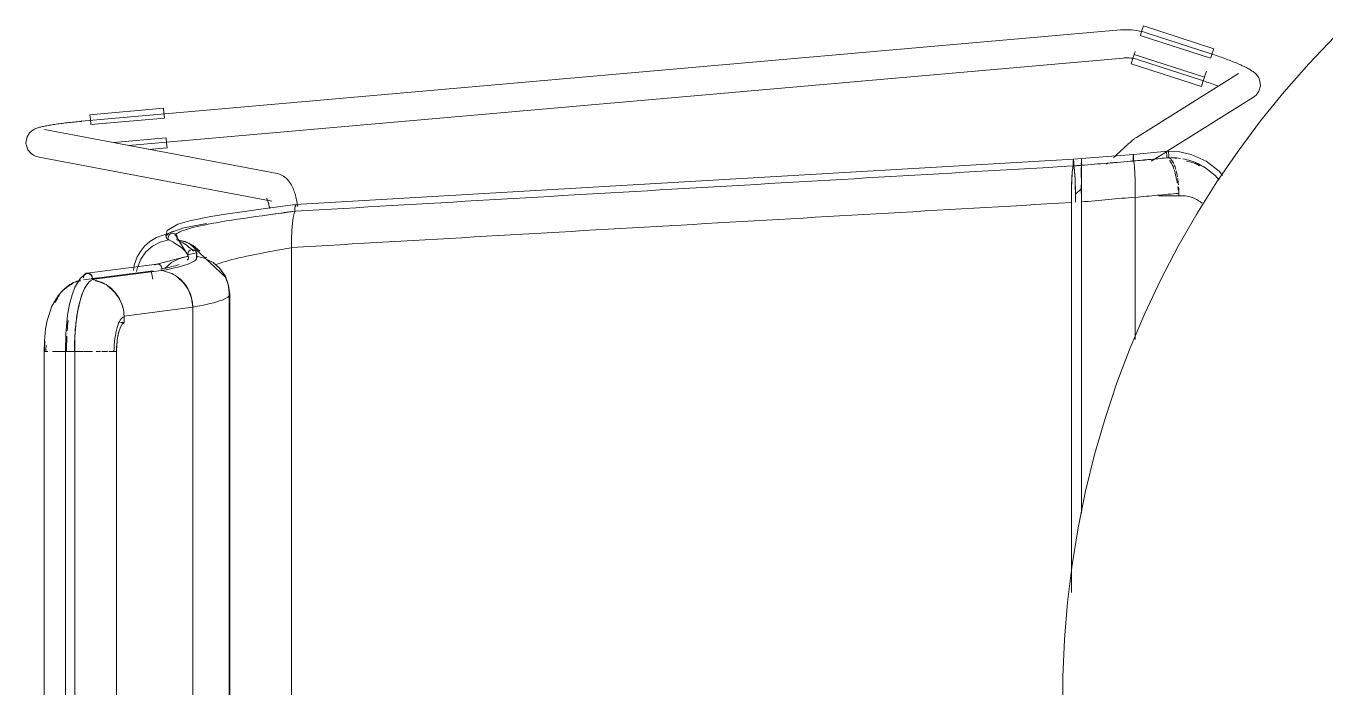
# Model space of a CAD drawing. Header units: millimetres. Extents: x 155927 to 326028, y -36033 to 97293.
# Drawn here: x 166238 to 166792, y 12309 to 12591 of the extents above; entities that cross this region are included whole.
import ezdxf

# ---------------------------------------------------------------- set-up
doc = ezdxf.new("R2010")
doc.units = ezdxf.units.MM
doc.header["$MEASUREMENT"] = 0
doc.layers.add('I-FURN', color=8, linetype='CONTINUOUS', lineweight=9)

msp = doc.modelspace()

# ---------------------------------------------------------------- linework, layer by layer
at = {"layer": 'I-FURN'}
for p, q in [((166714.15, 12589.47), (166714.78, 12591.42)), ((166714.78, 12591.42), (166744.79, 12581.73)), ((166705.1, 12589.71), (166261.78, 12550.76)), ((166705.14, 12589.71), (166705.1, 12589.71)), ((166706.28, 12589.79), (166705.14, 12589.71)), ((166707.42, 12589.82), (166706.28, 12589.79)), ((166708.57, 12589.8), (166707.42, 12589.82)), ((166709.71, 12589.74), (166708.57, 12589.8)), ((166710.84, 12589.63), (166709.71, 12589.74)), ((166711.97, 12589.48), (166710.84, 12589.63)), ((166713.1, 12589.28), (166711.97, 12589.48)), ((166714.22, 12589.04), (166713.1, 12589.28)), ((166713.48, 12587.38), (166743.48, 12577.69)), ((166713.51, 12587.5), (166714.15, 12589.47)), ((166715.32, 12588.75), (166714.22, 12589.04)), ((166716.41, 12588.42), (166715.32, 12588.75)), ((166743.23, 12579.71), (166716.41, 12588.42)), ((166796.47, 12586.92), (166785.43, 12575.34)), ((166710.9, 12579.41), (166711.28, 12580.57)), ((166744.79, 12581.73), (166744.16, 12579.78)), ((166281.8, 12540.47), (166706.15, 12577.75)), ((166706.15, 12577.76), (166706.81, 12577.8)), ((166706.81, 12577.8), (166707.47, 12577.82)), ((166707.47, 12577.82), (166708.13, 12577.81)), ((166708.13, 12577.81), (166708.79, 12577.78)), ((166708.79, 12577.78), (166709.45, 12577.71)), ((166709.45, 12577.71), (166710.11, 12577.63)), ((166709.57, 12575.27), (166710.2, 12577.22)), ((166709.57, 12575.27), (166739.57, 12565.58)), ((166710.11, 12577.63), (166710.76, 12577.51)), ((166710.2, 12577.22), (166710.83, 12579.19)), ((166710.76, 12577.51), (166711.41, 12577.37)), ((166740.88, 12569.62), (166710.87, 12579.31)), ((166711.41, 12577.37), (166712.05, 12577.21)), ((166712.05, 12577.21), (166712.68, 12577.02)), ((166712.68, 12577.02), (166712.71, 12577.01)), ((166712.71, 12577.01), (166739.52, 12568.3)), ((166743.69, 12579.56), (166743.23, 12579.71)), ((166744.16, 12579.78), (166743.52, 12577.81)), ((166744.43, 12579.32), (166743.69, 12579.56)), ((166745.16, 12579.07), (166744.43, 12579.32)), ((166745.9, 12578.82), (166745.16, 12579.07)), ((166746.63, 12578.57), (166745.9, 12578.82)), ((166747.35, 12578.32), (166746.63, 12578.57)), ((166748.06, 12578.06), (166747.35, 12578.32)), ((166748.77, 12577.81), (166748.06, 12578.06)), ((166749.47, 12577.56), (166748.77, 12577.81)), ((166750.16, 12577.3), (166749.47, 12577.56)), ((166750.84, 12577.05), (166750.16, 12577.3)), ((166751.5, 12576.79), (166750.84, 12577.05)), ((166752.15, 12576.54), (166751.5, 12576.79)), ((166752.79, 12576.29), (166752.15, 12576.54)), ((166753.42, 12576.04), (166752.79, 12576.29)), ((166754.03, 12575.79), (166753.42, 12576.04)), ((166754.63, 12575.54), (166754.03, 12575.79)), ((166755.2, 12575.29), (166754.63, 12575.54)), ((166755.77, 12575.05), (166755.2, 12575.29)), ((166756.31, 12574.81), (166755.77, 12575.05)), ((166756.84, 12574.57), (166756.31, 12574.81)), ((166757.35, 12574.34), (166756.84, 12574.57)), ((166785.43, 12575.34), (166774.86, 12563.33)), ((166755.38, 12571.22), (166711.8, 12543.91)), ((166740.84, 12569.5), (166740.2, 12567.53)), ((166740.91, 12569.72), (166741.71, 12572.2)), ((166757.84, 12574.11), (166757.35, 12574.34)), ((166758.31, 12573.87), (166757.84, 12574.11)), ((166758.77, 12573.65), (166758.31, 12573.87)), ((166759.21, 12573.42), (166758.77, 12573.65)), ((166759.64, 12573.19), (166759.21, 12573.42)), ((166760.05, 12572.96), (166759.64, 12573.19)), ((166760.45, 12572.72), (166760.05, 12572.96)), ((166760.84, 12572.48), (166760.45, 12572.72)), ((166761.22, 12572.22), (166760.84, 12572.48)), ((166761.61, 12571.95), (166761.22, 12572.22)), ((166762.02, 12571.63), (166761.61, 12571.95)), ((166762.44, 12571.26), (166762.02, 12571.63)), ((166762.91, 12570.8), (166762.44, 12571.26)), ((166763.43, 12570.17), (166762.91, 12570.8)), ((166763.99, 12569.26), (166763.43, 12570.17)), ((166764.52, 12567.88), (166763.99, 12569.26)), ((166739.85, 12568.19), (166739.52, 12568.3)), ((166740.2, 12567.53), (166739.57, 12565.58)), ((166740.54, 12567.96), (166739.85, 12568.19)), ((166741.23, 12567.73), (166740.54, 12567.96)), ((166741.92, 12567.5), (166741.23, 12567.73)), ((166742.6, 12567.27), (166741.92, 12567.5)), ((166743.27, 12567.03), (166742.6, 12567.27)), ((166743.94, 12566.8), (166743.27, 12567.03)), ((166744.59, 12566.56), (166743.94, 12566.8)), ((166745.24, 12566.32), (166744.59, 12566.56)), ((166745.88, 12566.09), (166745.24, 12566.32)), ((166746.5, 12565.86), (166745.88, 12566.09)), ((166762.88, 12561.94), (166764.1, 12563.68)), ((166764.1, 12563.68), (166764.69, 12565.9)), ((166764.69, 12565.9), (166764.52, 12567.88)), ((166724.99, 12538.02), (166761.76, 12561.05)), ((166762.88, 12561.94), (166761.76, 12561.05)), ((166774.86, 12563.33), (166764.78, 12550.91)), ((166265.38, 12553.57), (166296.79, 12556.33)), ((166265.56, 12551.53), (166265.38, 12553.57)), ((166296.79, 12556.33), (166296.97, 12554.29)), ((166296.97, 12554.29), (166297.15, 12552.23)), ((166240.53, 12546.65), (166241.24, 12547.13)), ((166241.24, 12547.13), (166241.8, 12547.43)), ((166241.8, 12547.43), (166242.27, 12547.65)), ((166242.27, 12547.65), (166242.7, 12547.81)), ((166242.7, 12547.81), (166243.1, 12547.96)), ((166243.1, 12547.96), (166243.5, 12548.08)), ((166243.5, 12548.08), (166243.89, 12548.2)), ((166243.89, 12548.2), (166244.3, 12548.3)), ((166244.3, 12548.3), (166244.71, 12548.41)), ((166244.71, 12548.41), (166245.14, 12548.51)), ((166245.14, 12548.51), (166245.58, 12548.61)), ((166245.58, 12548.61), (166246.04, 12548.7)), ((166345.22, 12528.47), (166245.93, 12547.28)), ((166246.04, 12548.7), (166246.52, 12548.8)), ((166246.52, 12548.8), (166247.01, 12548.89)), ((166247.01, 12548.89), (166247.53, 12548.99)), ((166247.53, 12548.99), (166248.06, 12549.08)), ((166248.06, 12549.08), (166248.61, 12549.17)), ((166248.61, 12549.17), (166249.18, 12549.27)), ((166249.18, 12549.27), (166249.77, 12549.36)), ((166249.77, 12549.36), (166250.37, 12549.45)), ((166250.37, 12549.45), (166250.99, 12549.54)), ((166250.99, 12549.54), (166251.62, 12549.63)), ((166251.62, 12549.63), (166252.27, 12549.72)), ((166252.27, 12549.72), (166252.94, 12549.81)), ((166252.94, 12549.81), (166253.61, 12549.89)), ((166253.61, 12549.89), (166254.3, 12549.98)), ((166254.3, 12549.98), (166255, 12550.06)), ((166255, 12550.06), (166255.71, 12550.15)), ((166255.71, 12550.15), (166256.43, 12550.23)), ((166256.43, 12550.23), (166257.15, 12550.31)), ((166257.15, 12550.31), (166257.88, 12550.39)), ((166257.88, 12550.39), (166258.62, 12550.46)), ((166258.62, 12550.46), (166259.37, 12550.54)), ((166259.37, 12550.54), (166260.12, 12550.61)), ((166260.12, 12550.61), (166260.87, 12550.68)), ((166260.87, 12550.68), (166261.62, 12550.75)), ((166261.62, 12550.75), (166261.78, 12550.76)), ((166265.74, 12549.47), (166265.56, 12551.53)), ((166265.75, 12549.34), (166297.17, 12552.1)), ((166764.78, 12550.91), (166755.2, 12538.09)), ((166238.1, 12541.38), (166238.58, 12544.14)), ((166238.93, 12538.63), (166238.1, 12541.38)), ((166238.58, 12544.14), (166239.62, 12545.79)), ((166239.62, 12545.79), (166240.53, 12546.65)), ((166297.91, 12543.65), (166275.55, 12541.69)), ((166297.92, 12543.53), (166298.1, 12541.47)), ((166298.1, 12541.47), (166298.28, 12539.42)), ((166708.67, 12541.38), (166708.35, 12541.09)), ((166708.98, 12541.65), (166708.67, 12541.38)), ((166709.28, 12541.91), (166708.98, 12541.65)), ((166709.56, 12542.15), (166709.28, 12541.91)), ((166709.82, 12542.38), (166709.56, 12542.15)), ((166710.07, 12542.6), (166709.82, 12542.38)), ((166710.31, 12542.8), (166710.07, 12542.6)), ((166710.55, 12542.99), (166710.31, 12542.8)), ((166710.77, 12543.17), (166710.55, 12542.99)), ((166710.99, 12543.34), (166710.77, 12543.17)), ((166711.22, 12543.52), (166710.99, 12543.34)), ((166711.48, 12543.7), (166711.22, 12543.52)), ((166711.8, 12543.91), (166711.48, 12543.7)), ((166238.93, 12538.63), (166240.26, 12537.05)), ((166240.26, 12537.05), (166241.34, 12536.3)), ((166241.34, 12536.3), (166242.14, 12535.93)), ((166242.14, 12535.93), (166242.76, 12535.71)), ((166242.76, 12535.71), (166243.28, 12535.58)), ((166290.38, 12538.73), (166298.28, 12539.42)), ((166688.33, 12534.84), (166710.53, 12536.66)), ((166702.55, 12535.75), (166702.06, 12535.29)), ((166703.02, 12536.2), (166702.55, 12535.75)), ((166703.49, 12536.64), (166703.02, 12536.2)), ((166703.96, 12537.07), (166703.49, 12536.64)), ((166704.41, 12537.49), (166703.96, 12537.07)), ((166704.85, 12537.9), (166704.41, 12537.49)), ((166705.29, 12538.31), (166704.85, 12537.9)), ((166705.71, 12538.7), (166705.29, 12538.31)), ((166706.13, 12539.08), (166705.71, 12538.7)), ((166706.53, 12539.45), (166706.13, 12539.08)), ((166706.92, 12539.8), (166706.53, 12539.45)), ((166707.3, 12540.15), (166706.92, 12539.8)), ((166707.66, 12540.48), (166707.3, 12540.15)), ((166708.01, 12540.79), (166707.66, 12540.48)), ((166708.35, 12541.09), (166708.01, 12540.79)), ((166710.45, 12535.74), (166710.43, 12535.29)), ((166710.43, 12535.29), (166710.45, 12535.74)), ((166710.48, 12536.41), (166710.46, 12536.12)), ((166710.46, 12536.12), (166710.48, 12536.41)), ((166710.51, 12536.6), (166710.48, 12536.41)), ((166710.48, 12536.41), (166710.51, 12536.6)), ((166710.53, 12536.67), (166710.51, 12536.6)), ((166710.51, 12536.6), (166710.53, 12536.66)), ((166710.53, 12536.67), (166725.02, 12538.09)), ((166710.56, 12536.6), (166710.53, 12536.67)), ((166710.53, 12536.66), (166710.56, 12536.59)), ((166710.58, 12536.41), (166710.56, 12536.6)), ((166710.61, 12536.11), (166710.58, 12536.41)), ((166710.58, 12536.4), (166710.61, 12536.11)), ((166710.62, 12535.73), (166710.61, 12536.11)), ((166710.61, 12536.11), (166710.62, 12535.72)), ((166710.63, 12535.28), (166710.62, 12535.73)), ((166710.62, 12535.72), (166710.63, 12535.27)), ((166718.17, 12533.75), (166724.62, 12537.78)), ((166729.59, 12537.88), (166724.13, 12537.97)), ((166735.24, 12536.66), (166729.59, 12537.88)), ((166741.55, 12533.76), (166735.24, 12536.66)), ((166755.2, 12538.09), (166746.15, 12524.9)), ((166243.28, 12535.58), (166243.69, 12535.49)), ((166243.69, 12535.49), (166342.98, 12516.68)), ((166353.06, 12515.28), (166684.97, 12534.56)), ((166684.66, 12530.84), (166684.47, 12529.09)), ((166684.87, 12531.73), (166684.66, 12530.84)), ((166684.87, 12533.18), (166684.86, 12532.69)), ((166684.86, 12532.69), (166684.86, 12532.2)), ((166684.86, 12532.2), (166684.87, 12531.73)), ((166684.88, 12533.64), (166684.87, 12533.18)), ((166684.9, 12534.02), (166684.88, 12533.64)), ((166684.92, 12534.31), (166684.9, 12534.02)), ((166684.95, 12534.5), (166684.92, 12534.31)), ((166684.97, 12534.56), (166684.95, 12534.5)), ((166688.33, 12534.83), (166684.97, 12534.57)), ((166685, 12534.49), (166684.97, 12534.56)), ((166685.03, 12534.31), (166685, 12534.49)), ((166685.05, 12534.01), (166685.03, 12534.31)), ((166685.07, 12533.63), (166685.05, 12534.01)), ((166685.08, 12533.18), (166685.07, 12533.63)), ((166685.07, 12531.72), (166685.08, 12532.19)), ((166685.28, 12530.82), (166685.07, 12531.72)), ((166685.08, 12532.69), (166685.08, 12533.18)), ((166685.08, 12532.19), (166685.08, 12532.69)), ((166685.48, 12529.07), (166685.28, 12530.82)), ((166688.31, 12531.1), (166688.3, 12529.35)), ((166688.3, 12529.34), (166688.31, 12531.09)), ((166688.32, 12532.96), (166688.33, 12533.45)), ((166688.33, 12533.45), (166688.32, 12532.96)), ((166688.32, 12532.46), (166688.32, 12532.96)), ((166688.32, 12532.96), (166688.32, 12532.46)), ((166688.33, 12531.99), (166688.32, 12532.46)), ((166688.32, 12532.46), (166688.33, 12531.99)), ((166688.33, 12534.77), (166688.33, 12534.84)), ((166688.33, 12534.84), (166688.33, 12534.77)), ((166688.33, 12534.77), (166688.33, 12534.83)), ((166688.33, 12534.83), (166688.33, 12534.77)), ((166688.33, 12534.58), (166688.33, 12534.77)), ((166688.33, 12534.77), (166688.34, 12534.58)), ((166688.34, 12534.58), (166688.33, 12534.77)), ((166688.33, 12534.77), (166688.33, 12534.58)), ((166688.33, 12534.28), (166688.33, 12534.58)), ((166688.33, 12534.58), (166688.33, 12534.29)), ((166688.33, 12534.29), (166688.33, 12533.9)), ((166688.33, 12533.9), (166688.33, 12534.28)), ((166688.33, 12533.45), (166688.33, 12533.9)), ((166688.33, 12533.9), (166688.33, 12533.45)), ((166688.34, 12534.58), (166688.34, 12534.29)), ((166688.34, 12534.29), (166688.34, 12534.58)), ((166688.34, 12534.29), (166688.34, 12533.91)), ((166688.34, 12533.91), (166688.34, 12534.29)), ((166688.34, 12533.91), (166688.34, 12533.45)), ((166688.34, 12533.46), (166688.34, 12533.91)), ((166688.34, 12532.97), (166688.34, 12533.46)), ((166688.34, 12533.45), (166688.34, 12532.96)), ((166688.34, 12532.47), (166688.34, 12532.97)), ((166688.34, 12532.96), (166688.34, 12532.47)), ((166688.34, 12532.47), (166688.34, 12532)), ((166688.34, 12532), (166688.34, 12532.47)), ((166688.34, 12532), (166688.35, 12531.11)), ((166688.35, 12531.11), (166688.34, 12532)), ((166688.35, 12531.11), (166688.37, 12529.37)), ((166688.37, 12529.37), (166688.35, 12531.11)), ((166699.58, 12532.93), (166699.07, 12532.45)), ((166710.43, 12535.29), (166710.43, 12534.8)), ((166710.43, 12534.79), (166710.43, 12535.29)), ((166710.43, 12534.8), (166710.43, 12534.3)), ((166710.43, 12534.3), (166710.43, 12534.79)), ((166710.43, 12534.3), (166710.44, 12533.83)), ((166710.44, 12533.83), (166710.43, 12534.3)), ((166710.64, 12534.78), (166710.63, 12535.28)), ((166710.63, 12535.27), (166710.64, 12534.78)), ((166710.63, 12534.29), (166710.64, 12534.78)), ((166710.64, 12534.78), (166710.63, 12534.28)), ((166710.63, 12533.82), (166710.63, 12534.29)), ((166710.63, 12534.28), (166710.63, 12533.81)), ((166710.82, 12532.92), (166710.63, 12533.82)), ((166710.63, 12533.81), (166710.82, 12532.93)), ((166710.82, 12532.93), (166711, 12531.21)), ((166711, 12531.19), (166710.82, 12532.92)), ((166711, 12531.19), (166711.15, 12528.75)), ((166711.15, 12528.71), (166711, 12531.19)), ((166740.85, 12531.19), (166737.16, 12533.1)), ((166745.42, 12527.69), (166740.85, 12531.19)), ((166747.08, 12529.43), (166741.55, 12533.76)), ((166345.22, 12528.47), (166346.2, 12528.21)), ((166346.2, 12528.21), (166347.1, 12527.84)), ((166347.1, 12527.84), (166347.89, 12527.41)), ((166347.89, 12527.41), (166348.58, 12526.92)), ((166348.58, 12526.92), (166349.17, 12526.41)), ((166349.17, 12526.41), (166349.69, 12525.89)), ((166349.69, 12525.89), (166350.15, 12525.36)), ((166350.15, 12525.36), (166350.55, 12524.83)), ((166350.55, 12524.83), (166350.91, 12524.29)), ((166684.31, 12526.59), (166684.18, 12523.46)), ((166684.47, 12529.09), (166684.31, 12526.59)), ((166685.64, 12526.57), (166685.48, 12529.07)), ((166685.76, 12523.45), (166685.64, 12526.57)), ((166688.3, 12529.35), (166688.29, 12526.85)), ((166688.29, 12526.84), (166688.3, 12529.34)), ((166688.38, 12526.86), (166688.37, 12529.37)), ((166688.37, 12529.36), (166688.38, 12526.86)), ((166688.38, 12526.86), (166688.39, 12523.73)), ((166688.39, 12523.73), (166688.38, 12526.86)), ((166711.15, 12528.71), (166711.26, 12525.68)), ((166711.26, 12525.61), (166711.15, 12528.71)), ((166711.26, 12525.61), (166711.34, 12522.17)), ((166711.34, 12522.18), (166711.26, 12525.61)), ((166746.15, 12524.9), (166737.63, 12511.36)), ((166747.15, 12525.62), (166745.42, 12527.69)), ((166748.48, 12527.68), (166747.08, 12529.43)), ((166350.91, 12524.29), (166351.23, 12523.75)), ((166351.23, 12523.75), (166351.52, 12523.22)), ((166351.52, 12523.22), (166351.79, 12522.67)), ((166351.79, 12522.67), (166352.04, 12522.11)), ((166352.04, 12522.11), (166352.28, 12521.54)), ((166352.28, 12521.54), (166352.5, 12520.95)), ((166352.5, 12520.95), (166352.71, 12520.36)), ((166352.71, 12520.36), (166352.9, 12519.76)), ((166352.9, 12519.76), (166353.08, 12519.14)), ((166353.08, 12519.14), (166353.25, 12518.51)), ((166684.11, 12519.89), (166684.08, 12516.11)), ((166684.18, 12523.46), (166684.11, 12519.89)), ((166688.39, 12522.17), (166685.72, 12519.6)), ((166685.84, 12519.9), (166685.76, 12523.45)), ((166685.87, 12516.22), (166685.84, 12519.9)), ((166688.27, 12520.16), (166688.28, 12523.72)), ((166688.28, 12523.72), (166688.27, 12520.17)), ((166688.39, 12523.73), (166688.39, 12520.16)), ((166688.39, 12520.16), (166688.39, 12523.73)), ((166688.39, 12520.16), (166688.4, 12516.37)), ((166688.4, 12516.37), (166688.39, 12520.16)), ((166711.36, 12518.32), (166711.34, 12522.08)), ((166711.34, 12522.08), (166711.36, 12518.44)), ((166729.92, 12520.01), (166729.92, 12518.97)), ((166341.21, 12513.72), (166331.28, 12512.36)), ((166340.75, 12517.9), (166340.77, 12517.87)), ((166340.77, 12517.87), (166340.81, 12517.8)), ((166340.81, 12517.8), (166340.86, 12517.71)), ((166340.86, 12517.71), (166340.93, 12517.56)), ((166340.93, 12517.56), (166341.02, 12517.36)), ((166341.02, 12517.36), (166341.12, 12517.13)), ((166341.12, 12517.13), (166341.22, 12516.86)), ((166353.06, 12515.27), (166341.21, 12513.72)), ((166341.22, 12516.86), (166341.32, 12516.56)), ((166341.32, 12516.56), (166341.43, 12516.22)), ((166341.43, 12516.22), (166341.54, 12515.86)), ((166341.54, 12515.86), (166341.65, 12515.46)), ((166341.65, 12515.46), (166341.75, 12515.04)), ((166341.75, 12515.04), (166341.86, 12514.6)), ((166341.86, 12514.6), (166341.96, 12514.13)), ((166341.96, 12514.13), (166342.06, 12513.63)), ((166352.86, 12513.87), (166352.85, 12513.38)), ((166352.85, 12513.38), (166352.86, 12513.87)), ((166352.86, 12513.87), (166352.88, 12514.33)), ((166352.88, 12514.32), (166352.86, 12513.87)), ((166352.92, 12514.71), (166352.88, 12514.32)), ((166352.88, 12514.33), (166352.92, 12514.71)), ((166352.96, 12515.01), (166352.92, 12514.71)), ((166352.92, 12514.71), (166352.96, 12515.01)), ((166353.06, 12515.28), (166353.12, 12515.21)), ((166353.12, 12515.21), (166353.06, 12515.27)), ((166353.21, 12514.74), (166353.17, 12515.03)), ((166353.17, 12515.03), (166353.21, 12514.74)), ((166353.25, 12514.36), (166353.21, 12514.74)), ((166353.21, 12514.74), (166353.25, 12514.36)), ((166353.25, 12518.51), (166353.42, 12517.87)), ((166353.42, 12517.87), (166353.57, 12517.21)), ((166353.57, 12517.21), (166353.71, 12516.54)), ((166353.71, 12516.54), (166353.85, 12515.86)), ((166353.85, 12515.86), (166353.97, 12515.17)), ((166353.97, 12515.17), (166354.09, 12514.47)), ((166684.08, 12516.11), (166684.08, 12349.84)), ((166684.08, 12349.84), (166684.08, 12516.11)), ((166688.4, 12516.37), (166688.4, 12383.54)), ((166688.4, 12383.54), (166688.4, 12516.37)), ((166711.36, 12457.76), (166711.36, 12518.32)), ((166711.36, 12518.32), (166711.36, 12457.76)), ((166731.16, 12519.02), (166721.41, 12519.02)), ((166307.92, 12508.34), (166302.93, 12506.94)), ((166316.94, 12510.15), (166307.92, 12508.34)), ((166323.26, 12511.18), (166316.94, 12510.15)), ((166331.28, 12512.36), (166323.26, 12511.18)), ((166351.8, 12507.3), (166352.11, 12509.76)), ((166352.11, 12509.76), (166351.8, 12507.26)), ((166352.11, 12509.77), (166352.48, 12511.51)), ((166352.48, 12511.51), (166352.11, 12509.76)), ((166352.48, 12511.51), (166352.88, 12512.41)), ((166352.88, 12512.41), (166352.48, 12511.51)), ((166352.85, 12513.38), (166352.86, 12512.88)), ((166352.86, 12512.88), (166352.85, 12513.38)), ((166352.86, 12512.88), (166352.88, 12512.41)), ((166352.88, 12512.41), (166352.86, 12512.88)), ((166737.63, 12511.36), (166729.66, 12497.49)), ((166305.49, 12505.26), (166293.77, 12501.27)), ((166298.29, 12504.17), (166297.76, 12501.98)), ((166302.93, 12506.94), (166298.29, 12504.17)), ((166299.35, 12502.47), (166299.04, 12502.08)), ((166299.04, 12502.08), (166299.35, 12502.46)), ((166299.74, 12502.77), (166299.35, 12502.47)), ((166299.35, 12502.46), (166299.74, 12502.76)), ((166299.74, 12502.76), (166300.2, 12502.96)), ((166300.2, 12502.96), (166299.74, 12502.77)), ((166300.68, 12503.04), (166300.2, 12502.96)), ((166300.2, 12502.96), (166300.68, 12503.03)), ((166301.17, 12502.98), (166300.68, 12503.04)), ((166300.68, 12503.03), (166301.17, 12502.97)), ((166301.63, 12502.79), (166301.17, 12502.98)), ((166301.17, 12502.97), (166301.63, 12502.79)), ((166301.54, 12502.84), (166307.24, 12493.45)), ((166301.63, 12502.79), (166302.03, 12502.5)), ((166302.03, 12502.51), (166301.63, 12502.79)), ((166302.35, 12502.13), (166302.03, 12502.51)), ((166302.03, 12502.5), (166302.35, 12502.12)), ((166315.15, 12507.17), (166305.49, 12505.26)), ((166351.56, 12504.16), (166351.4, 12500.63)), ((166351.41, 12500.69), (166351.56, 12504.16)), ((166351.56, 12504.21), (166351.8, 12507.27)), ((166351.8, 12507.26), (166351.56, 12504.16)), ((166288.7, 12497.47), (166286.93, 12495.3)), ((166290.95, 12499.46), (166288.7, 12497.47)), ((166292.03, 12497.52), (166289.2, 12495.04)), ((166293.77, 12501.27), (166290.95, 12499.46)), ((166295.35, 12499.26), (166292.03, 12497.52)), ((166298.98, 12500.16), (166295.35, 12499.26)), ((166297.76, 12501.98), (166298.06, 12501.07)), ((166298.77, 12501.13), (166298.85, 12501.62)), ((166298.85, 12501.62), (166298.77, 12501.13)), ((166298.81, 12500.63), (166298.98, 12500.16)), ((166298.98, 12500.16), (166298.82, 12500.63)), ((166298.85, 12501.62), (166299.04, 12502.08)), ((166299.04, 12502.08), (166298.85, 12501.62)), ((166302.56, 12501.68), (166302.35, 12502.13)), ((166302.35, 12502.12), (166302.55, 12501.67)), ((166302.61, 12500.68), (166302.46, 12500.21)), ((166302.46, 12500.21), (166306.08, 12499.42)), ((166302.47, 12500.21), (166302.62, 12500.69)), ((166306.08, 12499.43), (166302.47, 12500.21)), ((166302.55, 12501.67), (166302.64, 12501.18)), ((166302.65, 12501.19), (166302.56, 12501.68)), ((166302.64, 12501.18), (166302.61, 12500.68)), ((166302.62, 12500.69), (166302.65, 12501.19)), ((166309.4, 12497.79), (166306.08, 12499.43)), ((166306.08, 12499.42), (166309.4, 12497.78)), ((166307.73, 12498.73), (166323.43, 12484.13)), ((166312.24, 12495.38), (166309.4, 12497.79)), ((166309.4, 12497.78), (166312.24, 12495.38)), ((166351.35, 12496.94), (166351.41, 12500.63)), ((166351.4, 12500.63), (166351.35, 12496.86)), ((166351.35, 12496.86), (166351.35, 12113.46)), ((166351.35, 12113.38), (166351.35, 12496.86)), ((166729.66, 12497.49), (166722.25, 12483.31)), ((166285.58, 12493.03), (166284.29, 12489.43)), ((166286.93, 12495.3), (166285.58, 12493.03)), ((166287.03, 12491.95), (166285.63, 12488.44)), ((166289.2, 12495.04), (166287.03, 12491.95)), ((166293.89, 12489.88), (166305.5, 12492.84)), ((166303.63, 12492.31), (166300.24, 12490.56)), ((166307.35, 12493.2), (166303.63, 12492.31)), ((166305.5, 12492.84), (166307.37, 12493.17)), ((166310.95, 12494.72), (166307.06, 12493.88)), ((166307.15, 12494.17), (166307.23, 12494.66)), ((166307.23, 12494.66), (166307.15, 12494.17)), ((166307.19, 12493.67), (166307.15, 12494.17)), ((166307.15, 12494.17), (166307.19, 12493.67)), ((166307.35, 12493.2), (166307.19, 12493.67)), ((166307.19, 12493.67), (166307.35, 12493.2)), ((166307.23, 12494.66), (166307.43, 12495.11)), ((166307.43, 12495.11), (166307.23, 12494.66)), ((166307.43, 12495.11), (166307.75, 12495.49)), ((166307.75, 12495.49), (166307.43, 12495.11)), ((166308.15, 12495.79), (166307.75, 12495.49)), ((166307.75, 12495.49), (166308.15, 12495.78)), ((166308.61, 12495.98), (166308.15, 12495.79)), ((166308.15, 12495.78), (166308.61, 12495.97)), ((166308.61, 12495.97), (166309.1, 12496.04)), ((166309.1, 12496.04), (166308.61, 12495.98)), ((166309.1, 12496.04), (166309.59, 12495.97)), ((166309.59, 12495.98), (166309.1, 12496.04)), ((166310.05, 12495.79), (166309.59, 12495.98)), ((166309.59, 12495.97), (166310.05, 12495.78)), ((166310.46, 12495.49), (166310.05, 12495.79)), ((166310.05, 12495.78), (166310.45, 12495.49)), ((166310.45, 12495.49), (166310.77, 12495.11)), ((166310.77, 12495.11), (166310.46, 12495.49)), ((166310.77, 12495.11), (166310.97, 12494.66)), ((166310.97, 12494.66), (166310.77, 12495.11)), ((166310.82, 12495.01), (166310.87, 12492.13)), ((166311.01, 12493.67), (166310.85, 12493.2)), ((166310.85, 12493.2), (166311.02, 12493.67)), ((166314.57, 12492.31), (166310.85, 12493.2)), ((166310.97, 12494.66), (166311.05, 12494.17)), ((166311.05, 12494.17), (166310.97, 12494.66)), ((166311.05, 12494.17), (166311.01, 12493.67)), ((166311.02, 12493.67), (166311.05, 12494.17)), ((166317.96, 12490.56), (166314.57, 12492.31)), ((166314.57, 12492.3), (166317.96, 12490.55)), ((166262.63, 12483.2), (166292.32, 12487.04)), ((166264.19, 12486.04), (166293.96, 12489.89)), ((166295.87, 12487.06), (166266.17, 12483.22)), ((166284.29, 12489.43), (166284, 12487.16)), ((166285.63, 12488.44), (166285.26, 12486.7)), ((166285.26, 12486.69), (166285.63, 12488.43)), ((166291.54, 12486.92), (166292.23, 12483.43)), ((166293.29, 12489.65), (166292.9, 12489.36)), ((166293.73, 12489.84), (166293.29, 12489.65)), ((166294.2, 12489.91), (166293.73, 12489.84)), ((166294.67, 12489.84), (166294.2, 12489.91)), ((166295.11, 12489.65), (166294.67, 12489.84)), ((166295.49, 12489.35), (166295.11, 12489.65)), ((166295.79, 12488.97), (166295.49, 12489.35)), ((166295.98, 12488.52), (166295.79, 12488.97)), ((166296.06, 12488.03), (166295.98, 12488.52)), ((166296.03, 12487.53), (166296.06, 12488.03)), ((166300.24, 12490.56), (166297.36, 12488.05)), ((166320.84, 12488.05), (166317.96, 12490.56)), ((166317.96, 12490.55), (166320.83, 12488.04)), ((166320.83, 12488.04), (166323, 12484.91)), ((166323.01, 12484.91), (166320.84, 12488.05)), ((166255.93, 12480.32), (166253.86, 12478.65)), ((166258.19, 12481.65), (166255.93, 12480.32)), ((166261.3, 12483.79), (166259, 12479.96)), ((166263.69, 12485.68), (166261.3, 12483.79)), ((166268.6, 12483.97), (166266.16, 12483.65)), ((166305.37, 12481.94), (166302.63, 12484.43)), ((166307.45, 12478.83), (166305.37, 12481.94)), ((166322.83, 12485.23), (166324.56, 12480.76)), ((166323, 12484.91), (166324.37, 12481.34)), ((166324.37, 12481.34), (166323.01, 12484.91)), ((166323.43, 12484.13), (166324.13, 12482.2)), ((166324.37, 12481.34), (166324.84, 12477.55)), ((166324.85, 12477.55), (166324.37, 12481.34)), ((166324.56, 12480.76), (166325, 12477.01)), ((166722.25, 12483.31), (166715.41, 12468.84)), ((166252.02, 12476.67), (166249.15, 12471.96)), ((166253.86, 12478.65), (166252.02, 12476.67)), ((166257.81, 12476.79), (166256.73, 12472.75)), ((166259, 12479.96), (166257.81, 12476.79)), ((166262.14, 12477.25), (166261.05, 12473.82)), ((166308.77, 12475.28), (166307.45, 12478.83)), ((166309.25, 12471.51), (166308.77, 12475.28)), ((166324.85, 12477.55), (166324.85, 12132.77)), ((166324.85, 12132.77), (166324.85, 12477.55)), ((166325, 12438.1), (166325, 12477.01)), ((166249.15, 12471.96), (166247.13, 12465.81)), ((166256.73, 12472.75), (166255.86, 12468.03)), ((166260.08, 12469.38), (166259.49, 12465.37)), ((166261.05, 12473.82), (166260.08, 12469.38)), ((166279.97, 12467.65), (166309.25, 12471.51)), ((166309.25, 12471.51), (166309.25, 12138.8)), ((166309.25, 12138.8), (166309.25, 12471.51)), ((166247.13, 12465.81), (166246.48, 12462.31)), ((166255.86, 12468.03), (166255.06, 12460.14)), ((166259.49, 12465.37), (166258.96, 12458.81)), ((166280.04, 12464.94), (166278.37, 12464.94)), ((166280.02, 12464.94), (166278.37, 12464.94)), ((166278.39, 12462.95), (166279.18, 12464.3)), ((166279.18, 12464.3), (166280.04, 12464.94)), ((166280.04, 12464.94), (166279.97, 12467.65)), ((166715.41, 12468.84), (166709.15, 12454.12)), ((166246.48, 12462.31), (166245.96, 12457.1)), ((166255.06, 12460.14), (166254.92, 12452.58)), ((166258.96, 12458.81), (166258.88, 12452.58)), ((166276.89, 12455.62), (166277.21, 12458.47)), ((166277.21, 12458.47), (166277.72, 12460.96)), ((166277.72, 12460.96), (166278.39, 12462.95)), ((166245.96, 12457.1), (166245.88, 12452.58)), ((166246.05, 12452.58), (166245.88, 12452.58)), ((166245.88, 12452.58), (166245.88, 12157.73)), ((166245.9, 12452.58), (166247.37, 12452.58)), ((166249.4, 12452.58), (166251.98, 12452.58)), ((166255.16, 12452.58), (166252.13, 12452.58)), ((166252.15, 12452.58), (166255.16, 12452.58)), ((166254.92, 12452.58), (166254.92, 12157.73)), ((166254.92, 12452.58), (166258.77, 12452.58)), ((166254.99, 12452.58), (166254.92, 12452.58)), ((166255.18, 12452.58), (166254.99, 12452.58)), ((166255.49, 12452.58), (166255.18, 12452.58)), ((166255.88, 12452.58), (166255.49, 12452.58)), ((166256.33, 12452.58), (166255.88, 12452.58)), ((166256.82, 12452.58), (166256.33, 12452.58)), ((166257.32, 12452.58), (166256.82, 12452.58)), ((166257.8, 12452.58), (166257.32, 12452.58)), ((166258.21, 12452.58), (166257.8, 12452.58)), ((166258.54, 12452.58), (166258.21, 12452.58)), ((166258.77, 12452.58), (166258.54, 12452.58)), ((166262.66, 12452.58), (166258.85, 12452.58)), ((166258.85, 12452.58), (166262.66, 12452.58)), ((166258.88, 12157.73), (166258.88, 12452.58)), ((166262.86, 12452.58), (166266.41, 12452.58)), ((166268.04, 12452.58), (166269.88, 12452.58)), ((166270.4, 12452.58), (166272.87, 12452.58)), ((166273.45, 12452.58), (166275.63, 12452.58)), ((166275.65, 12452.58), (166275.57, 12452.58)), ((166276.72, 12452.58), (166276.72, 12157.73)), ((166276.78, 12452.58), (166276.89, 12455.62)), ((166276.78, 12157.73), (166276.78, 12452.58)), ((166709.15, 12454.12), (166703.49, 12439.15)), ((166325, 12133.3), (166325, 12438.1)), ((166703.49, 12439.15), (166698.44, 12423.97)), ((166698.44, 12423.97), (166693.99, 12408.61)), ((166693.99, 12408.61), (166690.16, 12393.07)), ((166690.16, 12393.07), (166686.96, 12377.4)), ((166686.96, 12377.4), (166684.39, 12361.61)), ((166684.39, 12361.61), (166682.45, 12345.72)), ((166682.45, 12345.72), (166681.14, 12329.78)), ((166681.14, 12329.78), (166680.48, 12313.79)), ((166680.48, 12313.79), (166680.38, 12305.16))]:
    msp.add_line(p, q, dxfattribs=at)
for centre, major_axis, ratio, start_param, end_param in [((166294.19, 12487.94), (0, -1.96), 0.955139, 1.359855, 3.903556), ((166294.18, 12471.38), (0, -15.78), 0.955139, 2.787556, 3.029056), ((166294.18, 12471.38), (0, -15.78), 0.955139, 2.545839, 2.787386), ((166294.18, 12471.38), (0, -15.78), 0.955139, 1.579038, 2.545717), ((166250.16, 12452.58), (0, -12.4), 0.287441, 4.492176, 4.712389), ((166261.63, 12452.58), (15.75, 0), 0.000004, 0.290246, 0.472486)]:
    msp.add_ellipse(centre, major_axis=major_axis, ratio=ratio, start_param=start_param, end_param=end_param, dxfattribs=at)
for points, knots in [([(166724.85, 12535.15), (166724.86, 12535.37), (166724.85, 12535.86), (166724.77, 12536.61), (166724.61, 12537.28), (166724.44, 12537.71), (166724.32, 12537.86), (166724.28, 12537.9)], [-1, -1, -1, -1, -0.90625, -0.8125, -0.71875, -0.625, -0.5625, -0.5625, -0.5625, -0.5625]), ([(166725.17, 12538.04), (166725.2, 12538.02), (166725.24, 12537.98), (166725.32, 12537.87), (166725.42, 12537.68), (166725.52, 12537.36), (166725.6, 12536.96), (166725.63, 12536.61), (166725.65, 12536.23), (166725.64, 12535.79), (166725.61, 12535.43), (166725.58, 12535.25)], [0.5555556, 0.5555556, 0.5555556, 0.5555556, 0.5833333, 0.6180556, 0.6527778, 0.7222222, 0.7916667, 0.8263889, 0.8611111, 0.9305556, 1, 1, 1, 1]), ([(166684.08, 12516.11), (166684.08, 12517.38), (166684.1, 12519.93), (166684.18, 12523.54), (166684.3, 12526.7), (166684.52, 12530.06), (166684.73, 12531.45), (166684.87, 12531.73)], [-1, -1, -1, -1, -0.833333, -0.666667, -0.5, -0.333333, 0, 0, 0, 0]), ([(166684.87, 12531.73), (166684.87, 12531.95), (166684.86, 12532.44), (166684.86, 12533.08), (166684.87, 12533.54), (166684.89, 12533.95), (166684.92, 12534.4), (166684.95, 12534.57), (166684.97, 12534.57)], [-1, -1, -1, -1, -0.90625, -0.8125, -0.765625, -0.71875, -0.625, -0.501507, -0.501507, -0.501507, -0.501507]), ([(166684.97, 12534.57), (166684.99, 12534.57), (166685.02, 12534.43), (166685.05, 12534.03), (166685.07, 12533.64), (166685.08, 12533.19), (166685.09, 12532.69), (166685.08, 12532.19), (166685.08, 12531.87), (166685.07, 12531.72)], [-0.5, -0.5, -0.5, -0.5, -0.375, -0.3125, -0.25, -0.1875, -0.125, -0.0625, 0, 0, 0, 0]), ([(166685.07, 12531.72), (166685.22, 12531.43), (166685.43, 12530.04), (166685.65, 12526.69), (166685.77, 12523.53), (166685.85, 12519.97), (166685.87, 12517.46), (166685.87, 12516.22)], [-1, -1, -1, -1, -0.6666667, -0.5, -0.3333333, -0.1666667, -0.003964, -0.003964, -0.003964, -0.003964]), ([(166704.33, 12533.32), (166702.68, 12533.18), (166697.35, 12532.74), (166692.02, 12532.3), (166688.33, 12531.99)], [0.2766114, 0.2766114, 0.2766114, 0.2766114, 0.5, 1, 1, 1, 1]), ([(166725.58, 12535.25), (166725.97, 12535.11), (166726.72, 12534.54), (166727.42, 12533.41), (166727.74, 12532.73)], [0, 0, 0, 0, 0.1666667, 0.3309695, 0.3309695, 0.3309695, 0.3309695]), ([(166731.63, 12534.77), (166733.94, 12534.34), (166737.2, 12533.31), (166740.12, 12531.59), (166740.98, 12531)], [0.1634809, 0.1634809, 0.1634809, 0.1634809, 0.3333333, 0.408557, 0.408557, 0.408557, 0.408557]), ([(166738.92, 12531.72), (166738.33, 12532.06), (166736.48, 12533.08), (166734.5, 12533.58), (166733.13, 12533.81)], [0.6175454, 0.6175454, 0.6175454, 0.6175454, 0.6666667, 0.7702374, 0.7702374, 0.7702374, 0.7702374]), ([(166729.24, 12524.54), (166729.12, 12525.22), (166728.95, 12526.06), (166728.77, 12526.91), (166728.73, 12527.1)], [-0.7589709, -0.7589709, -0.7589709, -0.7589709, -0.6666667, -0.6409461, -0.6409461, -0.6409461, -0.6409461]), ([(166728.82, 12529.6), (166729, 12528.86), (166729.17, 12528), (166729.33, 12527.11), (166729.34, 12527.05)], [0.5392675, 0.5392675, 0.5392675, 0.5392675, 0.6666667, 0.6749626, 0.6749626, 0.6749626, 0.6749626]), ([(166729.92, 12518.97), (166732.3, 12519.18), (166735.9, 12518.55), (166738.9, 12516.62), (166739.81, 12515.86)], [0, 0, 0, 0, 0.3333333, 0.5, 0.5, 0.5, 0.5]), ([(166313.38, 12506.38), (166318.13, 12507.38), (166330.3, 12509.38), (166345.33, 12511.39), (166352.88, 12512.41)], [0.506261, 0.506261, 0.506261, 0.506261, 0.75, 1, 1, 1, 1]), ([(166298.98, 12500.16), (166297.42, 12501.18), (166297.65, 12502.44), (166300.56, 12503.7), (166301.19, 12503.93)], [0, 0, 0, 0, 0.25, 0.3070827, 0.3070827, 0.3070827, 0.3070827]), ([(166301.58, 12502.04), (166301.78, 12502.45), (166303.34, 12503.87), (166308.41, 12505.29), (166313.02, 12506.31)], [0.1500589, 0.1500589, 0.1500589, 0.1500589, 0.25, 0.5, 0.5, 0.5, 0.5]), ([(166307.06, 12493.88), (166306.6, 12494.81), (166304.81, 12496.91), (166301.38, 12499), (166298.98, 12500.16)], [0.0974617, 0.0974617, 0.0974617, 0.0974617, 0.5, 1, 1, 1, 1]), ([(166309.59, 12495.33), (166309.2, 12495.79), (166307.53, 12497.42), (166304.87, 12499.04), (166302.46, 12500.21)], [0.3036932, 0.3036932, 0.3036932, 0.3036932, 0.5, 1, 1, 1, 1]), ([(166319.07, 12489.56), (166320.22, 12490.05), (166324.47, 12491.51), (166335.18, 12493.94), (166345.96, 12495.88), (166351.35, 12496.86)], [0.375, 0.375, 0.375, 0.375, 0.5, 0.75, 1, 1, 1, 1]), ([(166266.35, 12484.07), (166266.35, 12484.21), (166266.32, 12484.44), (166266.23, 12484.73), (166266.12, 12485), (166265.92, 12485.31), (166265.62, 12485.63), (166265.25, 12485.87), (166264.89, 12486), (166264.58, 12486.05), (166264.31, 12486.05), (166264.04, 12486.02), (166263.8, 12485.95), (166263.55, 12485.83), (166263.25, 12485.64), (166262.94, 12485.32), (166262.72, 12484.92), (166262.62, 12484.57), (166262.59, 12484.3), (166262.58, 12484.14), (166262.58, 12484.07)], [0.1111111, 0.1111111, 0.1111111, 0.1111111, 0.1666667, 0.1944444, 0.2222222, 0.2777778, 0.3333333, 0.3888889, 0.4444444, 0.4791667, 0.5138889, 0.5486111, 0.5833333, 0.6180556, 0.6527778, 0.7222222, 0.7916667, 0.8263889, 0.8611111, 0.8888889, 0.8888889, 0.8888889, 0.8888889]), ([(166262.6, 12483.98), (166262.6, 12484.14), (166262.64, 12484.43), (166262.79, 12484.82), (166263.04, 12485.23), (166263.57, 12485.69), (166264.43, 12485.94), (166265.22, 12485.71), (166265.75, 12485.31), (166266.07, 12484.93), (166266.21, 12484.63), (166266.26, 12484.47)], [-0.875, -0.875, -0.875, -0.875, -0.8125, -0.765625, -0.71875, -0.625, -0.5, -0.375, -0.3125, -0.25, -0.1875, -0.1875, -0.1875, -0.1875]), ([(166261.42, 12482.99), (166260.68, 12482.83), (166258.81, 12482.26), (166255.98, 12480.72), (166254.15, 12479.04), (166253.37, 12478.09)], [0.0634811, 0.0634811, 0.0634811, 0.0634811, 0.1666667, 0.3333333, 0.5, 0.5, 0.5, 0.5]), ([(166273.05, 12480.38), (166275.1, 12478.95), (166277.59, 12476.02), (166279.16, 12472.48), (166279.4, 12471.26)], [-0.6666667, -0.6666667, -0.6666667, -0.6666667, -0.3333333, -0.1698038, -0.1698038, -0.1698038, -0.1698038]), ([(166252.75, 12477.29), (166252.22, 12476.56), (166251.5, 12475.31), (166250.87, 12473.98), (166250.67, 12473.46)], [0.5455526, 0.5455526, 0.5455526, 0.5455526, 0.6666667, 0.739481, 0.739481, 0.739481, 0.739481]), ([(166258.85, 12452.58), (166258.81, 12454.93), (166258.88, 12459.58), (166259.51, 12466.43), (166260.6, 12472.54), (166261.61, 12475.76), (166262.15, 12477.25)], [0.0000052, 0.0000052, 0.0000052, 0.0000052, 0.1666667, 0.3333333, 0.5, 0.6602535, 0.6602535, 0.6602535, 0.6602535]), ([(166309.25, 12471.51), (166314.97, 12472.52), (166322.61, 12474.35), (166325, 12476.18), (166325, 12477.01)], [0, 0, 0, 0, 0.5, 0.9107153, 0.9107153, 0.9107153, 0.9107153])]:
    msp.add_open_spline(points, degree=3, knots=knots, dxfattribs=at)
for points in [[(166684.87, 12531.73), (166629.47, 12528.51), (166518.71, 12522.07), (166408.11, 12515.63), (166352.88, 12512.41)], [(166684.87, 12531.73), (166685.45, 12531.77), (166686.61, 12531.86), (166687.76, 12531.95), (166688.34, 12532)], [(166685.07, 12531.72), (166685.62, 12531.77), (166686.7, 12531.86), (166687.78, 12531.95), (166688.33, 12531.99)], [(166710.63, 12533.81), (166706.92, 12533.51), (166699.49, 12532.91), (166692.06, 12532.3), (166688.34, 12532)], [(166710.63, 12533.82), (166713.15, 12534.05), (166718.19, 12534.53), (166723.14, 12535.01), (166725.58, 12535.25)], [(166710.63, 12533.85), (166712.94, 12534.08), (166715.25, 12534.3), (166717.52, 12534.53)], [(166726.89, 12532.67), (166726.58, 12533.3), (166726.26, 12533.7), (166725.94, 12534.03)], [(166729.09, 12535.02), (166728.21, 12535.13), (166727.31, 12535.15), (166726.41, 12535.15)], [(166727.86, 12530.24), (166727.59, 12531.05), (166727.31, 12531.86), (166727.01, 12532.42)], [(166727.12, 12535.22), (166728.3, 12535.2), (166729.48, 12535.12), (166730.65, 12534.96)], [(166727.95, 12532.25), (166728.2, 12531.66), (166728.43, 12531), (166728.64, 12530.27)], [(166728.7, 12527.2), (166728.49, 12528.12), (166728.26, 12529.07), (166728.01, 12529.92)], [(166729.45, 12526.37), (166729.57, 12525.52), (166729.69, 12524.64), (166729.75, 12523.73)], [(166711.36, 12518.32), (166714.5, 12518.62), (166720.75, 12519.21), (166726.89, 12519.76), (166729.92, 12520.01)], [(166729.68, 12521.43), (166729.63, 12521.91), (166729.56, 12522.38), (166729.5, 12522.84)], [(166729.82, 12522.8), (166729.87, 12521.89), (166729.91, 12520.96), (166729.92, 12520.01)], [(166729.91, 12518.97), (166730.42, 12519.01), (166730.93, 12519.03), (166731.43, 12519.02)], [(166517.59, 12506.52), (166573.05, 12509.72), (166628.55, 12512.91), (166684.08, 12516.11)], [(166688.4, 12516.37), (166692.23, 12516.72), (166696.06, 12517.06), (166699.89, 12517.4)], [(166699.89, 12517.4), (166703.72, 12517.75), (166707.54, 12518.09), (166711.36, 12518.44)], [(166343.51, 12511.21), (166346.61, 12511.6), (166349.74, 12512), (166352.86, 12512.39)], [(166351.35, 12496.94), (166406.71, 12500.13), (166462.13, 12503.33), (166517.59, 12506.52)], [(166295.87, 12487.06), (166301.37, 12488.08), (166309.43, 12490.13), (166311.4, 12492.18), (166310.85, 12493.2)], [(166306.93, 12491.57), (166307.5, 12492.11), (166307.64, 12492.65), (166307.35, 12493.2)], [(166313.91, 12492.64), (166314.38, 12492.7), (166314.85, 12492.75), (166315.32, 12492.81)], [(166295.66, 12487.69), (166298.78, 12488.35), (166301.7, 12489.01), (166303.42, 12489.66)], [(166259.29, 12482.13), (166259.94, 12482.39), (166260.62, 12482.55), (166261.3, 12482.69)], [(166262.21, 12477.42), (166262.78, 12478.89), (166264.05, 12481.35), (166265.45, 12482.66), (166266.18, 12483.01)], [(166279.97, 12467.65), (166279.93, 12468.95), (166279.57, 12471.45), (166278.16, 12475.05), (166275.97, 12478.2), (166273.13, 12480.72), (166269.79, 12482.49), (166267.41, 12483.07), (166266.17, 12483.22)], [(166267.69, 12482.76), (166269.07, 12482.44), (166270.44, 12481.94), (166271.7, 12481.24)], [(166325, 12477.01), (166325, 12477.19), (166324.94, 12477.37), (166324.84, 12477.55)], [(166255.69, 12461.39), (166255.8, 12462.87), (166255.95, 12464.32), (166256.13, 12465.74)], [(166275.65, 12452.58), (166275.68, 12454.48), (166275.94, 12458.21), (166276.9, 12463.01), (166278.3, 12466.33), (166279.4, 12467.28), (166279.96, 12467.41)], [(166255.45, 12452.58), (166255.41, 12454.8), (166255.44, 12457), (166255.55, 12459.18)], [(166277.67, 12460.96), (166277.12, 12458.9), (166276.84, 12456.19), (166276.74, 12453.42)], [(166245.97, 12452.58), (166245.96, 12454.16), (166246.04, 12455.66), (166246.18, 12457.09)]]:
    msp.add_open_spline(points, degree=3, dxfattribs=at)

doc.saveas('drawing.dxf')
